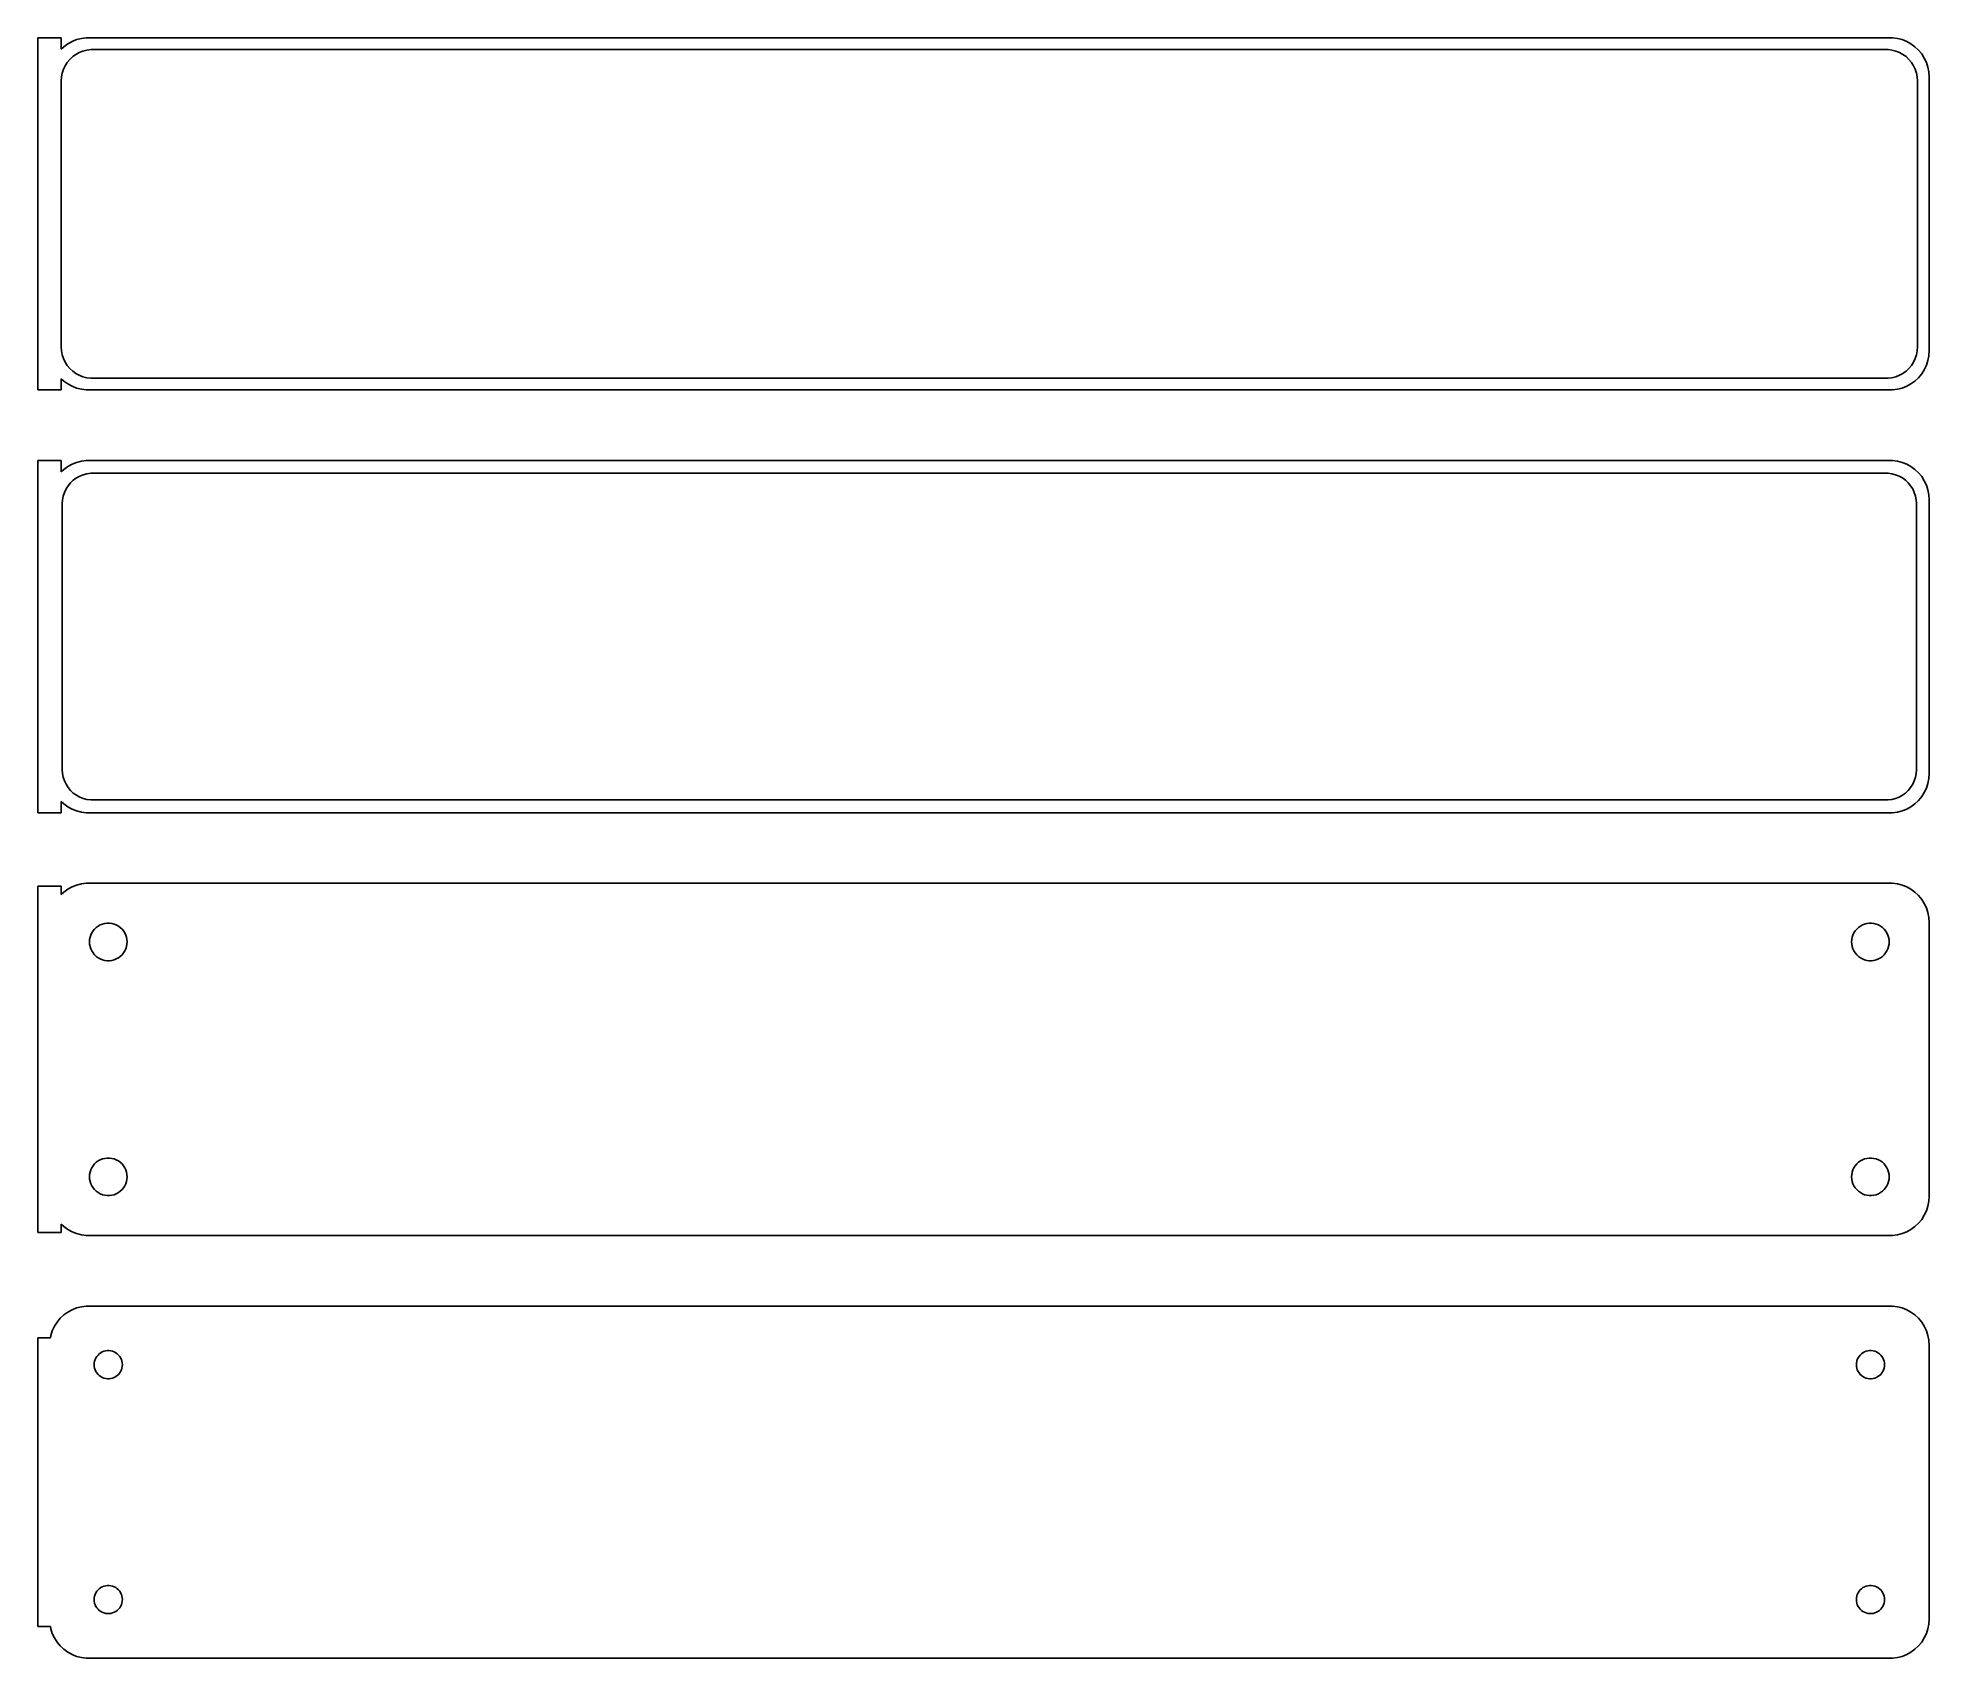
# Model space of a CAD drawing. Header units: metres. Extents: x -122 to 120, y 140 to 346.
import ezdxf

# ---------------------------------------------------------------- set-up
doc = ezdxf.new("R2010")
doc.units = ezdxf.units.M

msp = doc.modelspace()

# ---------------------------------------------------------------- linework, layer by layer
for p, q in [((-118.5, 346.49), (-121.5, 346.49)), ((-121.5, 346.49), (-121.5, 301.51)), ((-118.5, 345.059), (-118.5, 346.49)), ((-118.187, 345.353), (-118.5, 345.059)), ((-117.679, 345.722), (-118.187, 345.353)), ((-117.129, 346.024), (-117.679, 345.722)), ((-116.545, 346.255), (-117.129, 346.024)), ((-115.937, 346.411), (-116.545, 346.255)), ((-115.314, 346.49), (-115.937, 346.411)), ((115.314, 346.49), (-115.314, 346.49)), ((115.937, 346.411), (115.314, 346.49)), ((116.545, 346.255), (115.937, 346.411)), ((117.129, 346.024), (116.545, 346.255)), ((117.679, 345.722), (117.129, 346.024)), ((118.187, 345.353), (117.679, 345.722)), ((118.645, 344.923), (118.187, 345.353)), ((-118.005, 342.927), (-117.736, 343.351)), ((-117.736, 343.351), (-117.416, 343.738)), ((-117.416, 343.738), (-117.05, 344.082)), ((-117.05, 344.082), (-116.643, 344.377)), ((-116.643, 344.377), (-116.203, 344.619)), ((-116.203, 344.619), (-115.736, 344.804)), ((-115.736, 344.804), (-115.25, 344.929)), ((-115.25, 344.929), (-114.751, 344.992)), ((-114.751, 344.992), (114.751, 344.992)), ((114.751, 344.992), (115.25, 344.929)), ((115.25, 344.929), (115.736, 344.804)), ((115.736, 344.804), (116.203, 344.619)), ((116.203, 344.619), (116.643, 344.377)), ((116.643, 344.377), (117.05, 344.082)), ((117.05, 344.082), (117.416, 343.738)), ((117.416, 343.738), (117.736, 343.351)), ((117.736, 343.351), (118.005, 342.927)), ((119.045, 344.439), (118.645, 344.923)), ((119.382, 343.909), (119.045, 344.439)), ((119.649, 343.341), (119.382, 343.909)), ((119.843, 342.743), (119.649, 343.341)), ((-118.5, 341), (-118.468, 341.501)), ((-118.5, 307), (-118.5, 341)), ((-118.468, 341.501), (-118.374, 341.995)), ((-118.374, 341.995), (-118.219, 342.472)), ((-118.219, 342.472), (-118.005, 342.927)), ((118.005, 342.927), (118.219, 342.472)), ((118.219, 342.472), (118.374, 341.995)), ((118.374, 341.995), (118.468, 341.501)), ((118.468, 341.501), (118.5, 341)), ((118.5, 341), (118.5, 307)), ((119.961, 342.127), (119.843, 342.743)), ((120, 341.5), (119.961, 342.127)), ((120, 306.5), (120, 341.5)), ((-118.468, 306.499), (-118.5, 307)), ((118.5, 307), (118.468, 306.499)), ((-118.374, 306.005), (-118.468, 306.499)), ((-118.219, 305.528), (-118.374, 306.005)), ((-118.005, 305.073), (-118.219, 305.528)), ((-117.736, 304.649), (-118.005, 305.073)), ((-117.416, 304.262), (-117.736, 304.649)), ((117.736, 304.649), (117.416, 304.262)), ((118.005, 305.073), (117.736, 304.649)), ((118.219, 305.528), (118.005, 305.073)), ((118.374, 306.005), (118.219, 305.528)), ((118.468, 306.499), (118.374, 306.005)), ((119.382, 304.091), (119.649, 304.659)), ((119.649, 304.659), (119.843, 305.257)), ((119.843, 305.257), (119.961, 305.873)), ((119.961, 305.873), (120, 306.5)), ((-118.5, 302.941), (-118.187, 302.647)), ((-118.5, 301.51), (-118.5, 302.941)), ((-118.187, 302.647), (-117.679, 302.278)), ((-117.679, 302.278), (-117.129, 301.976)), ((-117.05, 303.918), (-117.416, 304.262)), ((-117.129, 301.976), (-116.545, 301.745)), ((-116.643, 303.623), (-117.05, 303.918)), ((-116.203, 303.381), (-116.643, 303.623)), ((-115.736, 303.196), (-116.203, 303.381)), ((-115.25, 303.071), (-115.736, 303.196)), ((-114.751, 303.008), (-115.25, 303.071)), ((114.751, 303.008), (-114.751, 303.008)), ((115.25, 303.071), (114.751, 303.008)), ((115.736, 303.196), (115.25, 303.071)), ((116.203, 303.381), (115.736, 303.196)), ((116.643, 303.623), (116.203, 303.381)), ((116.545, 301.745), (117.129, 301.976)), ((117.05, 303.918), (116.643, 303.623)), ((117.416, 304.262), (117.05, 303.918)), ((117.129, 301.976), (117.679, 302.278)), ((117.679, 302.278), (118.187, 302.647)), ((118.187, 302.647), (118.645, 303.077)), ((118.645, 303.077), (119.045, 303.561)), ((119.045, 303.561), (119.382, 304.091)), ((-121.5, 301.51), (-118.5, 301.51)), ((-116.545, 301.745), (-115.937, 301.589)), ((-115.937, 301.589), (-115.314, 301.51)), ((-115.314, 301.51), (115.314, 301.51)), ((115.314, 301.51), (115.937, 301.589)), ((115.937, 301.589), (116.545, 301.745)), ((-118.5, 292.49), (-121.5, 292.49)), ((-121.5, 292.49), (-121.5, 247.51)), ((-118.5, 291.059), (-118.5, 292.49)), ((-116.545, 292.255), (-117.129, 292.024)), ((-115.937, 292.411), (-116.545, 292.255)), ((-115.314, 292.49), (-115.937, 292.411)), ((115.314, 292.49), (-115.314, 292.49)), ((115.937, 292.411), (115.314, 292.49)), ((116.545, 292.255), (115.937, 292.411)), ((117.129, 292.024), (116.545, 292.255)), ((-118.187, 291.353), (-118.5, 291.059)), ((-117.679, 291.722), (-118.187, 291.353)), ((-117.129, 292.024), (-117.679, 291.722)), ((-117.323, 289.651), (-116.969, 289.984)), ((-116.969, 289.984), (-116.575, 290.27)), ((-116.575, 290.27), (-116.149, 290.504)), ((-116.149, 290.504), (-115.697, 290.683)), ((-115.697, 290.683), (-115.226, 290.804)), ((-115.226, 290.804), (-114.743, 290.865)), ((-114.743, 290.865), (114.743, 290.865)), ((114.743, 290.865), (115.226, 290.804)), ((115.226, 290.804), (115.697, 290.683)), ((115.697, 290.683), (116.149, 290.504)), ((116.149, 290.504), (116.575, 290.27)), ((116.575, 290.27), (116.969, 289.984)), ((116.969, 289.984), (117.323, 289.651)), ((117.679, 291.722), (117.129, 292.024)), ((118.187, 291.353), (117.679, 291.722)), ((118.645, 290.923), (118.187, 291.353)), ((119.045, 290.439), (118.645, 290.923)), ((119.382, 289.909), (119.045, 290.439)), ((119.649, 289.341), (119.382, 289.909)), ((-118.373, 287), (-118.342, 287.485)), ((-118.342, 287.485), (-118.251, 287.963)), ((-118.251, 287.963), (-118.101, 288.426)), ((-118.101, 288.426), (-117.894, 288.866)), ((-117.894, 288.866), (-117.633, 289.276)), ((-117.633, 289.276), (-117.323, 289.651)), ((117.323, 289.651), (117.633, 289.276)), ((117.633, 289.276), (117.894, 288.866)), ((117.894, 288.866), (118.101, 288.426)), ((118.101, 288.426), (118.251, 287.963)), ((118.251, 287.963), (118.342, 287.485)), ((118.342, 287.485), (118.373, 287)), ((119.843, 288.743), (119.649, 289.341)), ((119.961, 288.127), (119.843, 288.743)), ((120, 287.5), (119.961, 288.127)), ((120, 252.5), (120, 287.5)), ((-118.373, 253), (-118.373, 287)), ((118.373, 287), (118.373, 253)), ((-118.342, 252.515), (-118.373, 253)), ((-118.251, 252.037), (-118.342, 252.515)), ((-118.101, 251.574), (-118.251, 252.037)), ((-117.894, 251.134), (-118.101, 251.574)), ((118.101, 251.574), (117.894, 251.134)), ((118.251, 252.037), (118.101, 251.574)), ((118.342, 252.515), (118.251, 252.037)), ((118.373, 253), (118.342, 252.515)), ((119.649, 250.659), (119.843, 251.257)), ((119.843, 251.257), (119.961, 251.873)), ((119.961, 251.873), (120, 252.5)), ((-118.5, 248.941), (-118.187, 248.647)), ((-118.5, 247.51), (-118.5, 248.941)), ((-117.633, 250.724), (-117.894, 251.134)), ((-117.323, 250.349), (-117.633, 250.724)), ((-116.969, 250.016), (-117.323, 250.349)), ((-116.575, 249.73), (-116.969, 250.016)), ((-116.149, 249.496), (-116.575, 249.73)), ((-115.697, 249.317), (-116.149, 249.496)), ((-115.226, 249.196), (-115.697, 249.317)), ((-114.743, 249.135), (-115.226, 249.196)), ((114.743, 249.135), (-114.743, 249.135)), ((115.226, 249.196), (114.743, 249.135)), ((115.697, 249.317), (115.226, 249.196)), ((116.149, 249.496), (115.697, 249.317)), ((116.575, 249.73), (116.149, 249.496)), ((116.969, 250.016), (116.575, 249.73)), ((117.323, 250.349), (116.969, 250.016)), ((117.633, 250.724), (117.323, 250.349)), ((117.894, 251.134), (117.633, 250.724)), ((118.187, 248.647), (118.645, 249.077)), ((118.645, 249.077), (119.045, 249.561)), ((119.045, 249.561), (119.382, 250.091)), ((119.382, 250.091), (119.649, 250.659)), ((-121.5, 247.51), (-118.5, 247.51)), ((-118.187, 248.647), (-117.679, 248.278)), ((-117.679, 248.278), (-117.129, 247.976)), ((-117.129, 247.976), (-116.545, 247.745)), ((-116.545, 247.745), (-115.937, 247.589)), ((-115.937, 247.589), (-115.314, 247.51)), ((-115.314, 247.51), (115.314, 247.51)), ((115.314, 247.51), (115.937, 247.589)), ((115.937, 247.589), (116.545, 247.745)), ((116.545, 247.745), (117.129, 247.976)), ((117.129, 247.976), (117.679, 248.278)), ((117.679, 248.278), (118.187, 248.647)), ((-118.5, 238.115), (-121.5, 238.115)), ((-121.5, 238.115), (-121.5, 193.885)), ((-118.5, 237.059), (-118.5, 238.115)), ((-118.187, 237.353), (-118.5, 237.059)), ((-117.679, 237.722), (-118.187, 237.353)), ((-117.129, 238.024), (-117.679, 237.722)), ((-116.545, 238.255), (-117.129, 238.024)), ((-115.937, 238.411), (-116.545, 238.255)), ((-115.314, 238.49), (-115.937, 238.411)), ((115.314, 238.49), (-115.314, 238.49)), ((115.937, 238.411), (115.314, 238.49)), ((116.545, 238.255), (115.937, 238.411)), ((117.129, 238.024), (116.545, 238.255)), ((117.679, 237.722), (117.129, 238.024)), ((118.187, 237.353), (117.679, 237.722)), ((118.645, 236.923), (118.187, 237.353)), ((119.045, 236.439), (118.645, 236.923)), ((119.382, 235.909), (119.045, 236.439)), ((119.649, 235.341), (119.382, 235.909)), ((119.843, 234.743), (119.649, 235.341)), ((119.961, 234.127), (119.843, 234.743)), ((-114.825, 231.597), (-114.731, 231.883)), ((-114.731, 231.883), (-114.603, 232.156)), ((-114.603, 232.156), (-114.442, 232.411)), ((-114.442, 232.411), (-114.25, 232.643)), ((-114.25, 232.643), (-114.03, 232.849)), ((-114.03, 232.849), (-113.786, 233.026)), ((-113.786, 233.026), (-113.522, 233.172)), ((-113.522, 233.172), (-113.242, 233.283)), ((-113.242, 233.283), (-112.95, 233.357)), ((-112.95, 233.357), (-112.651, 233.395)), ((-112.651, 233.395), (-112.349, 233.395)), ((-112.349, 233.395), (-112.05, 233.357)), ((-112.05, 233.357), (-111.758, 233.283)), ((-111.758, 233.283), (-111.478, 233.172)), ((-111.478, 233.172), (-111.214, 233.026)), ((-111.214, 233.026), (-110.97, 232.849)), ((-110.97, 232.849), (-110.75, 232.643)), ((-110.75, 232.643), (-110.558, 232.411)), ((-110.558, 232.411), (-110.397, 232.156)), ((-110.397, 232.156), (-110.269, 231.883)), ((-110.269, 231.883), (-110.175, 231.597)), ((110.175, 231.597), (110.269, 231.883)), ((110.269, 231.883), (110.397, 232.156)), ((110.397, 232.156), (110.558, 232.411)), ((110.558, 232.411), (110.75, 232.643)), ((110.75, 232.643), (110.97, 232.849)), ((110.97, 232.849), (111.214, 233.026)), ((111.214, 233.026), (111.478, 233.172)), ((111.478, 233.172), (111.758, 233.283)), ((111.758, 233.283), (112.05, 233.357)), ((112.05, 233.357), (112.349, 233.395)), ((112.349, 233.395), (112.651, 233.395)), ((112.651, 233.395), (112.95, 233.357)), ((112.95, 233.357), (113.242, 233.283)), ((113.242, 233.283), (113.522, 233.172)), ((113.522, 233.172), (113.786, 233.026)), ((113.786, 233.026), (114.03, 232.849)), ((114.03, 232.849), (114.25, 232.643)), ((114.25, 232.643), (114.442, 232.411)), ((114.442, 232.411), (114.603, 232.156)), ((114.603, 232.156), (114.731, 231.883)), ((114.731, 231.883), (114.825, 231.597)), ((120, 233.5), (119.961, 234.127)), ((120, 198.5), (120, 233.5)), ((-114.9, 231), (-114.881, 231.301)), ((-114.881, 230.699), (-114.9, 231)), ((-114.881, 231.301), (-114.825, 231.597)), ((-114.825, 230.403), (-114.881, 230.699)), ((-114.731, 230.117), (-114.825, 230.403)), ((-114.603, 229.844), (-114.731, 230.117)), ((-114.442, 229.589), (-114.603, 229.844)), ((-114.25, 229.357), (-114.442, 229.589)), ((-110.558, 229.589), (-110.75, 229.357)), ((-110.397, 229.844), (-110.558, 229.589)), ((-110.269, 230.117), (-110.397, 229.844)), ((-110.175, 230.403), (-110.269, 230.117)), ((-110.175, 231.597), (-110.119, 231.301)), ((-110.119, 230.699), (-110.175, 230.403)), ((-110.119, 231.301), (-110.1, 231)), ((-110.1, 231), (-110.119, 230.699)), ((110.1, 231), (110.119, 231.301)), ((110.119, 230.699), (110.1, 231)), ((110.119, 231.301), (110.175, 231.597)), ((110.175, 230.403), (110.119, 230.699)), ((110.269, 230.117), (110.175, 230.403)), ((110.397, 229.844), (110.269, 230.117)), ((110.558, 229.589), (110.397, 229.844)), ((110.75, 229.357), (110.558, 229.589)), ((114.442, 229.589), (114.25, 229.357)), ((114.603, 229.844), (114.442, 229.589)), ((114.731, 230.117), (114.603, 229.844)), ((114.825, 230.403), (114.731, 230.117)), ((114.825, 231.597), (114.881, 231.301)), ((114.881, 230.699), (114.825, 230.403)), ((114.881, 231.301), (114.9, 231)), ((114.9, 231), (114.881, 230.699)), ((-114.03, 229.151), (-114.25, 229.357)), ((-113.786, 228.974), (-114.03, 229.151)), ((-113.522, 228.828), (-113.786, 228.974)), ((-113.242, 228.717), (-113.522, 228.828)), ((-112.95, 228.643), (-113.242, 228.717)), ((-112.651, 228.605), (-112.95, 228.643)), ((-112.349, 228.605), (-112.651, 228.605)), ((-112.05, 228.643), (-112.349, 228.605)), ((-111.758, 228.717), (-112.05, 228.643)), ((-111.478, 228.828), (-111.758, 228.717)), ((-111.214, 228.974), (-111.478, 228.828)), ((-110.97, 229.151), (-111.214, 228.974)), ((-110.75, 229.357), (-110.97, 229.151)), ((110.97, 229.151), (110.75, 229.357)), ((111.214, 228.974), (110.97, 229.151)), ((111.478, 228.828), (111.214, 228.974)), ((111.758, 228.717), (111.478, 228.828)), ((112.05, 228.643), (111.758, 228.717)), ((112.349, 228.605), (112.05, 228.643)), ((112.651, 228.605), (112.349, 228.605)), ((112.95, 228.643), (112.651, 228.605)), ((113.242, 228.717), (112.95, 228.643)), ((113.522, 228.828), (113.242, 228.717)), ((113.786, 228.974), (113.522, 228.828)), ((114.03, 229.151), (113.786, 228.974)), ((114.25, 229.357), (114.03, 229.151)), ((-114.03, 202.849), (-113.786, 203.026)), ((-113.786, 203.026), (-113.522, 203.172)), ((-113.522, 203.172), (-113.242, 203.283)), ((-113.242, 203.283), (-112.95, 203.357)), ((-112.95, 203.357), (-112.651, 203.395)), ((-112.651, 203.395), (-112.349, 203.395)), ((-112.349, 203.395), (-112.05, 203.357)), ((-112.05, 203.357), (-111.758, 203.283)), ((-111.758, 203.283), (-111.478, 203.172)), ((-111.478, 203.172), (-111.214, 203.026)), ((-111.214, 203.026), (-110.97, 202.849)), ((110.97, 202.849), (111.214, 203.026)), ((111.214, 203.026), (111.478, 203.172)), ((111.478, 203.172), (111.758, 203.283)), ((111.758, 203.283), (112.05, 203.357)), ((112.05, 203.357), (112.349, 203.395)), ((112.349, 203.395), (112.651, 203.395)), ((112.651, 203.395), (112.95, 203.357)), ((112.95, 203.357), (113.242, 203.283)), ((113.242, 203.283), (113.522, 203.172)), ((113.522, 203.172), (113.786, 203.026)), ((113.786, 203.026), (114.03, 202.849)), ((-114.9, 201), (-114.881, 201.301)), ((-114.881, 200.699), (-114.9, 201)), ((-114.881, 201.301), (-114.825, 201.597)), ((-114.825, 200.403), (-114.881, 200.699)), ((-114.825, 201.597), (-114.731, 201.883)), ((-114.731, 201.883), (-114.603, 202.156)), ((-114.603, 202.156), (-114.442, 202.411)), ((-114.442, 202.411), (-114.25, 202.643)), ((-114.25, 202.643), (-114.03, 202.849)), ((-110.97, 202.849), (-110.75, 202.643)), ((-110.75, 202.643), (-110.558, 202.411)), ((-110.558, 202.411), (-110.397, 202.156)), ((-110.397, 202.156), (-110.269, 201.883)), ((-110.269, 201.883), (-110.175, 201.597)), ((-110.175, 201.597), (-110.119, 201.301)), ((-110.119, 200.699), (-110.175, 200.403)), ((-110.119, 201.301), (-110.1, 201)), ((-110.1, 201), (-110.119, 200.699)), ((110.1, 201), (110.119, 201.301)), ((110.119, 200.699), (110.1, 201)), ((110.119, 201.301), (110.175, 201.597)), ((110.175, 200.403), (110.119, 200.699)), ((110.175, 201.597), (110.269, 201.883)), ((110.269, 201.883), (110.397, 202.156)), ((110.397, 202.156), (110.558, 202.411)), ((110.558, 202.411), (110.75, 202.643)), ((110.75, 202.643), (110.97, 202.849)), ((114.03, 202.849), (114.25, 202.643)), ((114.25, 202.643), (114.442, 202.411)), ((114.442, 202.411), (114.603, 202.156)), ((114.603, 202.156), (114.731, 201.883)), ((114.731, 201.883), (114.825, 201.597)), ((114.825, 201.597), (114.881, 201.301)), ((114.881, 200.699), (114.825, 200.403)), ((114.881, 201.301), (114.9, 201)), ((114.9, 201), (114.881, 200.699)), ((-114.731, 200.117), (-114.825, 200.403)), ((-114.603, 199.844), (-114.731, 200.117)), ((-114.442, 199.589), (-114.603, 199.844)), ((-114.25, 199.357), (-114.442, 199.589)), ((-114.03, 199.151), (-114.25, 199.357)), ((-113.786, 198.974), (-114.03, 199.151)), ((-113.522, 198.828), (-113.786, 198.974)), ((-113.242, 198.717), (-113.522, 198.828)), ((-112.95, 198.643), (-113.242, 198.717)), ((-112.651, 198.605), (-112.95, 198.643)), ((-112.349, 198.605), (-112.651, 198.605)), ((-112.05, 198.643), (-112.349, 198.605)), ((-111.758, 198.717), (-112.05, 198.643)), ((-111.478, 198.828), (-111.758, 198.717)), ((-111.214, 198.974), (-111.478, 198.828)), ((-110.97, 199.151), (-111.214, 198.974)), ((-110.75, 199.357), (-110.97, 199.151)), ((-110.558, 199.589), (-110.75, 199.357)), ((-110.397, 199.844), (-110.558, 199.589)), ((-110.269, 200.117), (-110.397, 199.844)), ((-110.175, 200.403), (-110.269, 200.117)), ((110.269, 200.117), (110.175, 200.403)), ((110.397, 199.844), (110.269, 200.117)), ((110.558, 199.589), (110.397, 199.844)), ((110.75, 199.357), (110.558, 199.589)), ((110.97, 199.151), (110.75, 199.357)), ((111.214, 198.974), (110.97, 199.151)), ((111.478, 198.828), (111.214, 198.974)), ((111.758, 198.717), (111.478, 198.828)), ((112.05, 198.643), (111.758, 198.717)), ((112.349, 198.605), (112.05, 198.643)), ((112.651, 198.605), (112.349, 198.605)), ((112.95, 198.643), (112.651, 198.605)), ((113.242, 198.717), (112.95, 198.643)), ((113.522, 198.828), (113.242, 198.717)), ((113.786, 198.974), (113.522, 198.828)), ((114.03, 199.151), (113.786, 198.974)), ((114.25, 199.357), (114.03, 199.151)), ((114.442, 199.589), (114.25, 199.357)), ((114.603, 199.844), (114.442, 199.589)), ((114.731, 200.117), (114.603, 199.844)), ((114.825, 200.403), (114.731, 200.117)), ((119.961, 197.873), (120, 198.5)), ((119.045, 195.561), (119.382, 196.091)), ((119.382, 196.091), (119.649, 196.659)), ((119.649, 196.659), (119.843, 197.257)), ((119.843, 197.257), (119.961, 197.873)), ((-121.5, 193.885), (-118.5, 193.885)), ((-118.5, 193.885), (-118.5, 194.941)), ((-118.5, 194.941), (-118.187, 194.647)), ((-118.187, 194.647), (-117.679, 194.278)), ((-117.679, 194.278), (-117.129, 193.976)), ((-117.129, 193.976), (-116.545, 193.745)), ((-116.545, 193.745), (-115.937, 193.589)), ((-115.937, 193.589), (-115.314, 193.51)), ((-115.314, 193.51), (115.314, 193.51)), ((115.314, 193.51), (115.937, 193.589)), ((115.937, 193.589), (116.545, 193.745)), ((116.545, 193.745), (117.129, 193.976)), ((117.129, 193.976), (117.679, 194.278)), ((117.679, 194.278), (118.187, 194.647)), ((118.187, 194.647), (118.645, 195.077)), ((118.645, 195.077), (119.045, 195.561)), ((-117.679, 183.722), (-118.187, 183.353)), ((-117.129, 184.024), (-117.679, 183.722)), ((-116.545, 184.255), (-117.129, 184.024)), ((-115.937, 184.411), (-116.545, 184.255)), ((-115.314, 184.49), (-115.937, 184.411)), ((115.314, 184.49), (-115.314, 184.49)), ((115.937, 184.411), (115.314, 184.49)), ((116.545, 184.255), (115.937, 184.411)), ((117.129, 184.024), (116.545, 184.255)), ((117.679, 183.722), (117.129, 184.024)), ((118.187, 183.353), (117.679, 183.722)), ((-119.649, 181.341), (-119.843, 180.743)), ((-119.382, 181.909), (-119.649, 181.341)), ((-119.045, 182.439), (-119.382, 181.909)), ((-118.645, 182.923), (-119.045, 182.439)), ((-118.187, 183.353), (-118.645, 182.923)), ((118.645, 182.923), (118.187, 183.353)), ((119.045, 182.439), (118.645, 182.923)), ((119.382, 181.909), (119.045, 182.439)), ((119.649, 181.341), (119.382, 181.909)), ((119.843, 180.743), (119.649, 181.341)), ((-119.9, 180.444), (-121.5, 180.444)), ((-121.5, 180.444), (-121.5, 143.556)), ((-119.843, 180.743), (-119.9, 180.444)), ((-113.266, 178.629), (-113.056, 178.712)), ((-113.056, 178.712), (-112.837, 178.768)), ((-112.837, 178.768), (-112.613, 178.796)), ((-112.613, 178.796), (-112.387, 178.796)), ((-112.387, 178.796), (-112.163, 178.768)), ((-112.163, 178.768), (-111.944, 178.712)), ((-111.944, 178.712), (-111.734, 178.629)), ((111.734, 178.629), (111.944, 178.712)), ((111.944, 178.712), (112.163, 178.768)), ((112.163, 178.768), (112.387, 178.796)), ((112.387, 178.796), (112.613, 178.796)), ((112.613, 178.796), (112.837, 178.768)), ((112.837, 178.768), (113.056, 178.712)), ((113.056, 178.712), (113.266, 178.629)), ((119.961, 180.127), (119.843, 180.743)), ((120, 179.5), (119.961, 180.127)), ((120, 144.5), (120, 179.5)), ((-114.3, 177), (-114.286, 177.226)), ((-114.286, 176.774), (-114.3, 177)), ((-114.286, 177.226), (-114.243, 177.448)), ((-114.243, 176.552), (-114.286, 176.774)), ((-114.243, 177.448), (-114.174, 177.663)), ((-114.174, 176.337), (-114.243, 176.552)), ((-114.174, 177.663), (-114.077, 177.867)), ((-114.077, 176.133), (-114.174, 176.337)), ((-114.077, 177.867), (-113.956, 178.058)), ((-113.956, 178.058), (-113.812, 178.232)), ((-113.812, 178.232), (-113.647, 178.387)), ((-113.647, 178.387), (-113.464, 178.52)), ((-113.464, 178.52), (-113.266, 178.629)), ((-111.734, 178.629), (-111.536, 178.52)), ((-111.536, 178.52), (-111.353, 178.387)), ((-111.353, 178.387), (-111.188, 178.232)), ((-111.188, 178.232), (-111.044, 178.058)), ((-111.044, 178.058), (-110.923, 177.867)), ((-110.923, 177.867), (-110.826, 177.663)), ((-110.826, 176.337), (-110.923, 176.133)), ((-110.826, 177.663), (-110.757, 177.448)), ((-110.757, 176.552), (-110.826, 176.337)), ((-110.757, 177.448), (-110.714, 177.226)), ((-110.714, 176.774), (-110.757, 176.552)), ((-110.714, 177.226), (-110.7, 177)), ((-110.7, 177), (-110.714, 176.774)), ((110.7, 177), (110.714, 177.226)), ((110.714, 176.774), (110.7, 177)), ((110.714, 177.226), (110.757, 177.448)), ((110.757, 176.552), (110.714, 176.774)), ((110.757, 177.448), (110.826, 177.663)), ((110.826, 176.337), (110.757, 176.552)), ((110.826, 177.663), (110.923, 177.867)), ((110.923, 176.133), (110.826, 176.337)), ((110.923, 177.867), (111.044, 178.058)), ((111.044, 178.058), (111.188, 178.232)), ((111.188, 178.232), (111.353, 178.387)), ((111.353, 178.387), (111.536, 178.52)), ((111.536, 178.52), (111.734, 178.629)), ((113.266, 178.629), (113.464, 178.52)), ((113.464, 178.52), (113.647, 178.387)), ((113.647, 178.387), (113.812, 178.232)), ((113.812, 178.232), (113.956, 178.058)), ((113.956, 178.058), (114.077, 177.867)), ((114.077, 177.867), (114.174, 177.663)), ((114.174, 176.337), (114.077, 176.133)), ((114.174, 177.663), (114.243, 177.448)), ((114.243, 176.552), (114.174, 176.337)), ((114.243, 177.448), (114.286, 177.226)), ((114.286, 176.774), (114.243, 176.552)), ((114.286, 177.226), (114.3, 177)), ((114.3, 177), (114.286, 176.774)), ((-113.956, 175.942), (-114.077, 176.133)), ((-113.812, 175.768), (-113.956, 175.942)), ((-113.647, 175.613), (-113.812, 175.768)), ((-113.464, 175.48), (-113.647, 175.613)), ((-113.266, 175.371), (-113.464, 175.48)), ((-113.056, 175.288), (-113.266, 175.371)), ((-112.837, 175.232), (-113.056, 175.288)), ((-112.613, 175.204), (-112.837, 175.232)), ((-112.387, 175.204), (-112.613, 175.204)), ((-112.163, 175.232), (-112.387, 175.204)), ((-111.944, 175.288), (-112.163, 175.232)), ((-111.734, 175.371), (-111.944, 175.288)), ((-111.536, 175.48), (-111.734, 175.371)), ((-111.353, 175.613), (-111.536, 175.48)), ((-111.188, 175.768), (-111.353, 175.613)), ((-111.044, 175.942), (-111.188, 175.768)), ((-110.923, 176.133), (-111.044, 175.942)), ((111.044, 175.942), (110.923, 176.133)), ((111.188, 175.768), (111.044, 175.942)), ((111.353, 175.613), (111.188, 175.768)), ((111.536, 175.48), (111.353, 175.613)), ((111.734, 175.371), (111.536, 175.48)), ((111.944, 175.288), (111.734, 175.371)), ((112.163, 175.232), (111.944, 175.288)), ((112.387, 175.204), (112.163, 175.232)), ((112.613, 175.204), (112.387, 175.204)), ((112.837, 175.232), (112.613, 175.204)), ((113.056, 175.288), (112.837, 175.232)), ((113.266, 175.371), (113.056, 175.288)), ((113.464, 175.48), (113.266, 175.371)), ((113.647, 175.613), (113.464, 175.48)), ((113.812, 175.768), (113.647, 175.613)), ((113.956, 175.942), (113.812, 175.768)), ((114.077, 176.133), (113.956, 175.942)), ((-114.286, 147.226), (-114.243, 147.448)), ((-114.243, 147.448), (-114.174, 147.663)), ((-114.174, 147.663), (-114.077, 147.867)), ((-114.077, 147.867), (-113.956, 148.058)), ((-113.956, 148.058), (-113.812, 148.232)), ((-113.812, 148.232), (-113.647, 148.387)), ((-113.647, 148.387), (-113.464, 148.52)), ((-113.464, 148.52), (-113.266, 148.629)), ((-113.266, 148.629), (-113.056, 148.712)), ((-113.056, 148.712), (-112.837, 148.768)), ((-112.837, 148.768), (-112.613, 148.796)), ((-112.613, 148.796), (-112.387, 148.796)), ((-112.387, 148.796), (-112.163, 148.768)), ((-112.163, 148.768), (-111.944, 148.712)), ((-111.944, 148.712), (-111.734, 148.629)), ((-111.734, 148.629), (-111.536, 148.52)), ((-111.536, 148.52), (-111.353, 148.387)), ((-111.353, 148.387), (-111.188, 148.232)), ((-111.188, 148.232), (-111.044, 148.058)), ((-111.044, 148.058), (-110.923, 147.867)), ((-110.923, 147.867), (-110.826, 147.663)), ((-110.826, 147.663), (-110.757, 147.448)), ((-110.757, 147.448), (-110.714, 147.226)), ((110.714, 147.226), (110.757, 147.448)), ((110.757, 147.448), (110.826, 147.663)), ((110.826, 147.663), (110.923, 147.867)), ((110.923, 147.867), (111.044, 148.058)), ((111.044, 148.058), (111.188, 148.232)), ((111.188, 148.232), (111.353, 148.387)), ((111.353, 148.387), (111.536, 148.52)), ((111.536, 148.52), (111.734, 148.629)), ((111.734, 148.629), (111.944, 148.712)), ((111.944, 148.712), (112.163, 148.768)), ((112.163, 148.768), (112.387, 148.796)), ((112.387, 148.796), (112.613, 148.796)), ((112.613, 148.796), (112.837, 148.768)), ((112.837, 148.768), (113.056, 148.712)), ((113.056, 148.712), (113.266, 148.629)), ((113.266, 148.629), (113.464, 148.52)), ((113.464, 148.52), (113.647, 148.387)), ((113.647, 148.387), (113.812, 148.232)), ((113.812, 148.232), (113.956, 148.058)), ((113.956, 148.058), (114.077, 147.867)), ((114.077, 147.867), (114.174, 147.663)), ((114.174, 147.663), (114.243, 147.448)), ((114.243, 147.448), (114.286, 147.226)), ((-114.3, 147), (-114.286, 147.226)), ((-114.286, 146.774), (-114.3, 147)), ((-114.243, 146.552), (-114.286, 146.774)), ((-114.174, 146.337), (-114.243, 146.552)), ((-114.077, 146.133), (-114.174, 146.337)), ((-113.956, 145.942), (-114.077, 146.133)), ((-113.812, 145.768), (-113.956, 145.942)), ((-113.647, 145.613), (-113.812, 145.768)), ((-113.464, 145.48), (-113.647, 145.613)), ((-113.266, 145.371), (-113.464, 145.48)), ((-113.056, 145.288), (-113.266, 145.371)), ((-112.837, 145.232), (-113.056, 145.288)), ((-112.613, 145.204), (-112.837, 145.232)), ((-112.387, 145.204), (-112.613, 145.204)), ((-112.163, 145.232), (-112.387, 145.204)), ((-111.944, 145.288), (-112.163, 145.232)), ((-111.734, 145.371), (-111.944, 145.288)), ((-111.536, 145.48), (-111.734, 145.371)), ((-111.353, 145.613), (-111.536, 145.48)), ((-111.188, 145.768), (-111.353, 145.613)), ((-111.044, 145.942), (-111.188, 145.768)), ((-110.923, 146.133), (-111.044, 145.942)), ((-110.826, 146.337), (-110.923, 146.133)), ((-110.757, 146.552), (-110.826, 146.337)), ((-110.714, 146.774), (-110.757, 146.552)), ((-110.714, 147.226), (-110.7, 147)), ((-110.7, 147), (-110.714, 146.774)), ((110.7, 147), (110.714, 147.226)), ((110.714, 146.774), (110.7, 147)), ((110.757, 146.552), (110.714, 146.774)), ((110.826, 146.337), (110.757, 146.552)), ((110.923, 146.133), (110.826, 146.337)), ((111.044, 145.942), (110.923, 146.133)), ((111.188, 145.768), (111.044, 145.942)), ((111.353, 145.613), (111.188, 145.768)), ((111.536, 145.48), (111.353, 145.613)), ((111.734, 145.371), (111.536, 145.48)), ((111.944, 145.288), (111.734, 145.371)), ((112.163, 145.232), (111.944, 145.288)), ((112.387, 145.204), (112.163, 145.232)), ((112.613, 145.204), (112.387, 145.204)), ((112.837, 145.232), (112.613, 145.204)), ((113.056, 145.288), (112.837, 145.232)), ((113.266, 145.371), (113.056, 145.288)), ((113.464, 145.48), (113.266, 145.371)), ((113.647, 145.613), (113.464, 145.48)), ((113.812, 145.768), (113.647, 145.613)), ((113.956, 145.942), (113.812, 145.768)), ((114.077, 146.133), (113.956, 145.942)), ((114.174, 146.337), (114.077, 146.133)), ((114.243, 146.552), (114.174, 146.337)), ((114.286, 146.774), (114.243, 146.552)), ((114.286, 147.226), (114.3, 147)), ((114.3, 147), (114.286, 146.774)), ((-121.5, 143.556), (-119.9, 143.556)), ((-119.9, 143.556), (-119.843, 143.257)), ((-119.843, 143.257), (-119.649, 142.659)), ((-119.649, 142.659), (-119.382, 142.091)), ((119.382, 142.091), (119.649, 142.659)), ((119.649, 142.659), (119.843, 143.257)), ((119.843, 143.257), (119.961, 143.873)), ((119.961, 143.873), (120, 144.5)), ((-119.382, 142.091), (-119.045, 141.561)), ((-119.045, 141.561), (-118.645, 141.077)), ((-118.645, 141.077), (-118.187, 140.647)), ((-118.187, 140.647), (-117.679, 140.278)), ((-117.679, 140.278), (-117.129, 139.976)), ((117.129, 139.976), (117.679, 140.278)), ((117.679, 140.278), (118.187, 140.647)), ((118.187, 140.647), (118.645, 141.077)), ((118.645, 141.077), (119.045, 141.561)), ((119.045, 141.561), (119.382, 142.091)), ((-117.129, 139.976), (-116.545, 139.745)), ((-116.545, 139.745), (-115.937, 139.589)), ((-115.937, 139.589), (-115.314, 139.51)), ((-115.314, 139.51), (115.314, 139.51)), ((115.314, 139.51), (115.937, 139.589)), ((115.937, 139.589), (116.545, 139.745)), ((116.545, 139.745), (117.129, 139.976))]:
    msp.add_line(p, q)

doc.saveas('drawing.dxf')
